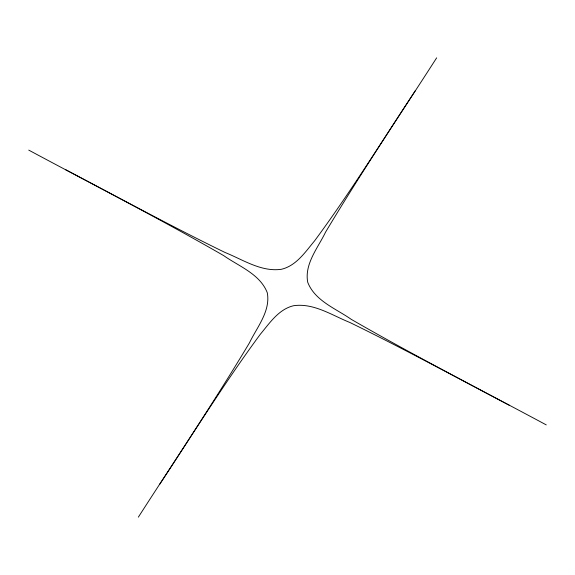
<?xml version="1.0" encoding="UTF-8"?>
<svg xmlns="http://www.w3.org/2000/svg" width="575" height="575" viewBox="0 0 575 575"><rect width="100%" height="100%" fill="white"/><g stroke="black" fill="none" stroke-linecap="round" stroke-linejoin="round"><path stroke-width="0.86" d="M138.352 517.141C175.598 459.181 214.101 401.99 249.457 342.837C256.939 327.254 270.739 311.132 267.282 292.732C260.08 274.067 238.941 266.34 223.682 255.609C159.663 218.708 93.84 185.057 28.75 150.111M546.25 424.889C481.153 389.951 415.337 356.284 351.318 319.391C336.059 308.66 314.92 300.933 307.718 282.268C304.261 263.868 318.061 247.746 325.543 232.163C360.892 173.01 399.409 115.827 436.648 57.859M415.473 90.462C382.195 140.796 350.491 192.258 314.618 240.817C305.368 251.879 296.29 265.815 281.333 269.301C261.237 272.133 242.966 259.677 225.112 252.511C171.206 226.234 118.543 197.52 65.478 169.611M159.527 484.538C192.805 434.204 224.509 382.742 260.382 334.183C269.632 323.121 278.71 309.185 293.667 305.699C313.763 302.867 332.034 315.323 349.887 322.489C403.794 348.766 456.457 377.48 509.522 405.389"/></g></svg>
